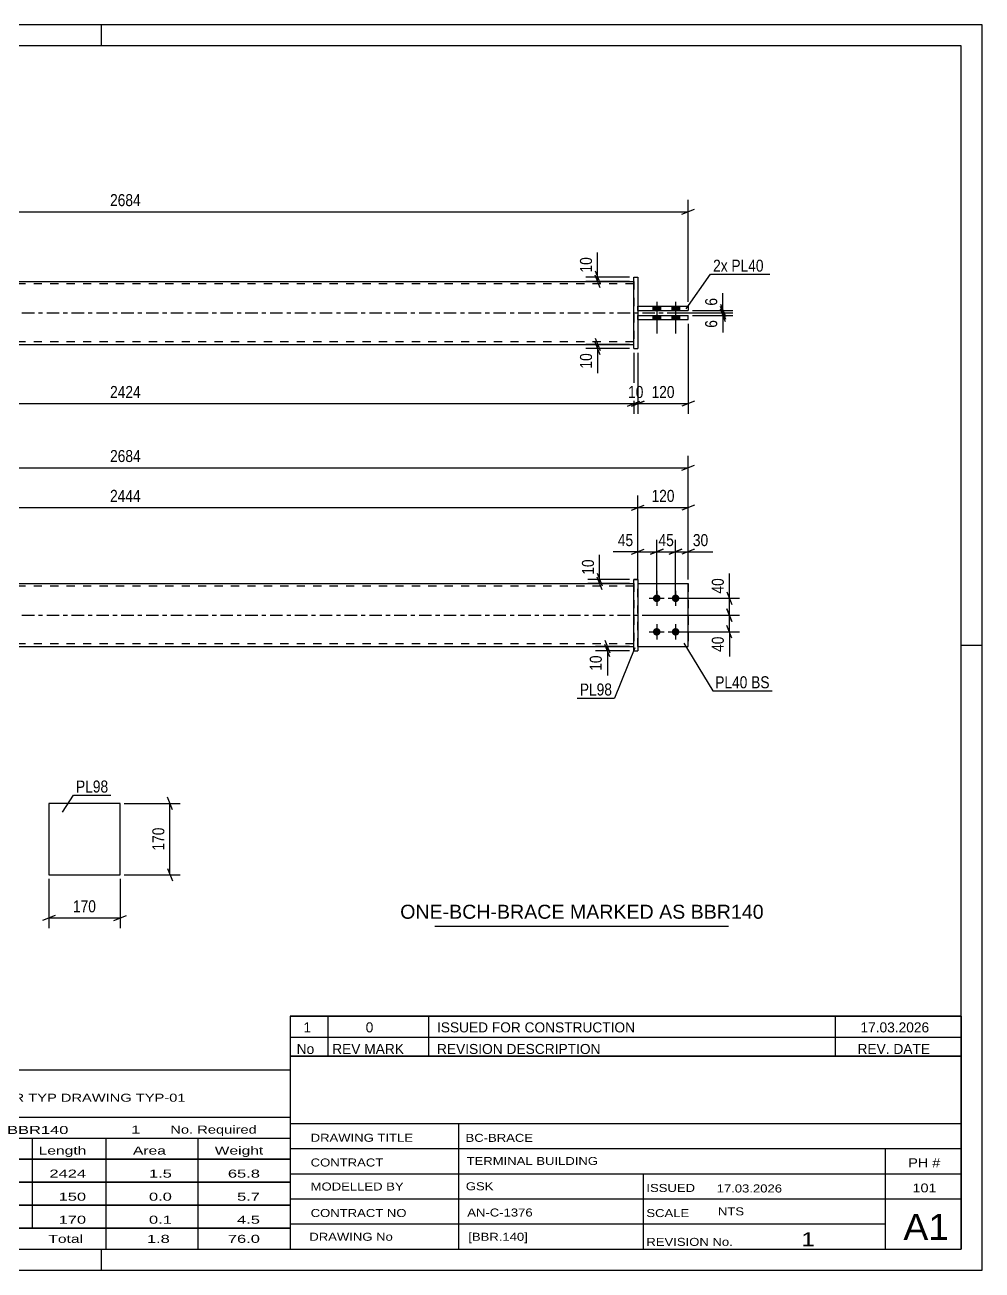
# Model space of a CAD drawing. Header units: millimetres. Extents: x 0 to 420, y 0 to 297.
# Drawn here: x 191.7 to 420, y 0 to 297 of the extents above; entities that cross this region are included whole.
import ezdxf

# ---------------------------------------------------------------- set-up
doc = ezdxf.new("R2010")
doc.units = ezdxf.units.MM
doc.linetypes.add('DXK_LINE_DOT2', pattern=[3.9198, 1.9599, -1.9599])
doc.linetypes.add('DXK_LINE_DOT3', pattern=[5.9187, 2.979, -0.9799, 0.9799, -0.9799])
doc.styles.add('Arial', font='ARIAL.TTF', dxfattribs={"height": 0.2})
doc.styles.add('Arial Narrow', font='ARIALN.TTF', dxfattribs={"height": 0.2})

# ---------------------------------------------------------------- blocks, each defined once
blk = doc.blocks.new('Unknown-580605869-1163')
at = {"color": 5, "linetype": 'Continuous'}
for p, q in [((420, 297), (0, 297)), ((210, 292), (210, 297)), ((420, 0), (420, 297)), ((415, 292), (5, 292)), ((415, 5), (415, 292)), ((420, 149), (415, 149)), ((5, 5), (415, 5)), ((210, 0), (210, 5)), ((0, 0), (420, 0))]:
    blk.add_line(p, q, dxfattribs=at)
blk = doc.blocks.new('Part-580605869-1823 - 1791')
at = {"color": 2, "linetype": 'Continuous'}
for p, q in [((337.91, 163.74), (349.91, 163.74)), ((349.91, 163.74), (349.91, 163.74)), ((349.91, 148.74), (349.91, 163.74)), ((337.91, 148.74), (349.91, 148.74))]:
    blk.add_line(p, q, dxfattribs=at)
at = {"color": 7, "linetype": 'DXK_LINE_DOT2'}
for p, q in [((337.91, 163.74), (349.91, 163.74)), ((337.91, 148.74), (337.91, 163.74)), ((349.91, 163.74), (349.91, 163.74)), ((337.91, 148.74), (337.91, 148.74)), ((337.91, 148.74), (349.91, 148.74))]:
    blk.add_line(p, q, dxfattribs=at)
blk = doc.blocks.new('Part-580605869-1803 - 1791')
at = {"color": 2, "linetype": 'Continuous'}
for p, q in [((337.91, 164.74), (336.91, 164.74)), ((336.91, 147.74), (336.91, 164.74)), ((337.91, 164.74), (337.91, 147.74)), ((336.91, 147.74), (336.91, 147.74)), ((336.91, 147.74), (337.91, 147.74))]:
    blk.add_line(p, q, dxfattribs=at)
at = {"color": 7, "linetype": 'DXK_LINE_DOT2'}
for p, q in [((336.91, 164.74), (336.91, 164.74)), ((336.91, 164.74), (337.91, 164.74)), ((337.91, 164.74), (337.91, 164.74)), ((336.91, 147.74), (337.91, 147.74))]:
    blk.add_line(p, q, dxfattribs=at)
blk = doc.blocks.new('Part-580605869-1828 - 1791')
at = {"color": 2, "linetype": 'Continuous'}
for p, q in [((94.48, 163.74), (336.91, 163.74)), ((94.48, 148.74), (336.91, 148.74))]:
    blk.add_line(p, q, dxfattribs=at)
at = {"color": 7, "linetype": 'DXK_LINE_DOT2'}
for p, q in [((94.48, 148.74), (94.48, 163.74)), ((336.91, 163.74), (336.91, 148.74)), ((336.91, 163.14), (94.48, 163.14)), ((336.91, 149.34), (94.48, 149.34))]:
    blk.add_line(p, q, dxfattribs=at)
at = {"color": 7, "linetype": 'DXK_LINE_DOT3'}
blk.add_line((84.48, 156.24), (346.91, 156.24), dxfattribs=at)
blk = doc.blocks.new('Bolt-580605869-1834 - 1791')
at = {"linetype": 'Continuous'}
for points in [[(342.41, 161.14), (342.59, 161.12), (342.77, 161.06), (342.94, 160.96), (343.08, 160.84), (343.19, 160.69), (343.26, 160.51), (343.3, 160.33), (343.3, 160.14), (343.26, 159.96), (343.19, 159.79), (343.08, 159.63), (342.94, 159.51), (342.77, 159.41), (342.59, 159.36), (342.41, 159.34), (342.22, 159.36), (342.04, 159.41), (341.88, 159.51), (341.74, 159.63), (341.63, 159.79), (341.55, 159.96), (341.51, 160.14), (341.51, 160.33), (341.55, 160.51), (341.63, 160.69), (341.74, 160.84), (341.88, 160.96), (342.04, 161.06), (342.22, 161.12)], [(346.91, 161.14), (347.09, 161.12), (347.27, 161.06), (347.44, 160.96), (347.58, 160.84), (347.69, 160.69), (347.76, 160.51), (347.8, 160.33), (347.8, 160.14), (347.76, 159.96), (347.69, 159.79), (347.58, 159.63), (347.44, 159.51), (347.27, 159.41), (347.09, 159.36), (346.91, 159.34), (346.72, 159.36), (346.54, 159.41), (346.38, 159.51), (346.24, 159.63), (346.13, 159.79), (346.05, 159.96), (346.01, 160.14), (346.01, 160.33), (346.05, 160.51), (346.13, 160.69), (346.24, 160.84), (346.38, 160.96), (346.54, 161.06), (346.72, 161.12)], [(342.41, 153.14), (342.59, 153.12), (342.77, 153.06), (342.94, 152.96), (343.08, 152.84), (343.19, 152.69), (343.26, 152.51), (343.3, 152.33), (343.3, 152.14), (343.26, 151.96), (343.19, 151.79), (343.08, 151.63), (342.94, 151.51), (342.77, 151.41), (342.59, 151.36), (342.41, 151.34), (342.22, 151.36), (342.04, 151.41), (341.88, 151.51), (341.74, 151.63), (341.63, 151.79), (341.55, 151.96), (341.51, 152.14), (341.51, 152.33), (341.55, 152.51), (341.63, 152.69), (341.74, 152.84), (341.88, 152.96), (342.04, 153.06), (342.22, 153.12)], [(346.91, 153.14), (347.09, 153.12), (347.27, 153.06), (347.44, 152.96), (347.58, 152.84), (347.69, 152.69), (347.76, 152.51), (347.8, 152.33), (347.8, 152.14), (347.76, 151.96), (347.69, 151.79), (347.58, 151.63), (347.44, 151.51), (347.27, 151.41), (347.09, 151.36), (346.91, 151.34), (346.72, 151.36), (346.54, 151.41), (346.38, 151.51), (346.24, 151.63), (346.13, 151.79), (346.05, 151.96), (346.01, 152.14), (346.01, 152.33), (346.05, 152.51), (346.13, 152.69), (346.24, 152.84), (346.38, 152.96), (346.54, 153.06), (346.72, 153.12)]]:
    blk.add_hatch(color=1, dxfattribs=at).paths.add_polyline_path(points)
at = {"color": 1, "linetype": 'Continuous'}
for p, q in [((342.41, 162.04), (342.41, 158.44)), ((346.91, 162.04), (346.91, 158.44)), ((340.61, 160.24), (344.21, 160.24)), ((345.11, 160.24), (348.71, 160.24)), ((340.61, 152.24), (344.21, 152.24)), ((342.41, 154.04), (342.41, 150.44)), ((345.11, 152.24), (348.71, 152.24)), ((346.91, 154.04), (346.91, 150.44))]:
    blk.add_line(p, q, dxfattribs=at)
blk = doc.blocks.new('Part-580605869-1839 - 1791')
at = {"color": 7, "linetype": 'DXK_LINE_DOT2'}
for p, q in [((337.91, 163.74), (349.91, 163.74)), ((337.91, 148.74), (337.91, 163.74)), ((337.91, 163.74), (349.91, 163.74)), ((349.91, 163.74), (349.91, 163.74)), ((349.91, 163.74), (349.91, 148.74)), ((337.91, 148.74), (337.91, 148.74)), ((337.91, 148.74), (349.91, 148.74)), ((337.91, 148.74), (349.91, 148.74))]:
    blk.add_line(p, q, dxfattribs=at)
blk = doc.blocks.new('Part-580605869-2138 - 2128')
at = {"color": 2, "linetype": 'Continuous'}
for p, q in [((94.48, 235.81), (336.91, 235.81)), ((94.48, 220.81), (336.91, 220.81))]:
    blk.add_line(p, q, dxfattribs=at)
at = {"color": 7, "linetype": 'DXK_LINE_DOT2'}
for p, q in [((94.48, 235.81), (94.48, 220.81)), ((336.91, 235.21), (94.48, 235.21)), ((336.91, 235.81), (336.91, 220.81)), ((336.91, 221.41), (94.48, 221.41))]:
    blk.add_line(p, q, dxfattribs=at)
at = {"color": 7, "linetype": 'DXK_LINE_DOT3'}
blk.add_line((84.48, 228.31), (346.91, 228.31), dxfattribs=at)
blk = doc.blocks.new('Part-580605869-2139 - 2128')
at = {"color": 2, "linetype": 'Continuous'}
for p, q in [((336.91, 236.81), (336.91, 236.81)), ((336.91, 219.81), (336.91, 236.81)), ((336.91, 236.81), (337.91, 236.81)), ((337.91, 236.81), (337.91, 236.81)), ((337.91, 236.81), (337.91, 219.81)), ((336.91, 219.81), (337.91, 219.81)), ((336.91, 219.81), (336.91, 219.81)), ((337.91, 219.81), (337.91, 219.81))]:
    blk.add_line(p, q, dxfattribs=at)
at = {"color": 7, "linetype": 'DXK_LINE_DOT2'}
for p, q in [((336.91, 236.81), (336.91, 236.81)), ((336.91, 236.81), (337.91, 236.81)), ((336.91, 219.81), (337.91, 219.81))]:
    blk.add_line(p, q, dxfattribs=at)
blk = doc.blocks.new('Bolt-580605869-2133 - 2128')
at = {"linetype": 'Continuous'}
for points in [[(343.31, 229.91), (341.51, 229.91), (341.51, 228.91), (343.31, 228.91)], [(343.31, 229.91), (341.51, 229.91), (341.51, 228.91), (343.31, 228.91)], [(347.81, 229.91), (346.01, 229.91), (346.01, 228.91), (347.81, 228.91)], [(347.81, 229.91), (346.01, 229.91), (346.01, 228.91), (347.81, 228.91)], [(343.31, 227.71), (341.51, 227.71), (341.51, 226.71), (343.31, 226.71)], [(343.31, 227.71), (341.51, 227.71), (341.51, 226.71), (343.31, 226.71)], [(347.81, 227.71), (346.01, 227.71), (346.01, 226.71), (347.81, 226.71)], [(347.81, 227.71), (346.01, 227.71), (346.01, 226.71), (347.81, 226.71)]]:
    blk.add_hatch(color=1, dxfattribs=at).paths.add_polyline_path(points)
at = {"color": 1, "linetype": 'Continuous'}
for p, q in [((341.51, 229.91), (341.51, 228.91)), ((341.51, 229.91), (341.51, 228.91)), ((342.41, 230.91), (342.41, 223.41)), ((342.41, 230.91), (342.41, 223.41)), ((343.31, 229.91), (343.31, 228.91)), ((343.31, 229.91), (343.31, 228.91)), ((346.01, 229.91), (346.01, 228.91)), ((346.01, 229.91), (346.01, 228.91)), ((346.91, 230.91), (346.91, 223.41)), ((346.91, 230.91), (346.91, 223.41)), ((347.81, 229.91), (347.81, 228.91)), ((347.81, 229.91), (347.81, 228.91)), ((341.51, 227.71), (341.51, 226.71)), ((341.51, 227.71), (341.51, 226.71)), ((343.31, 227.71), (343.31, 226.71)), ((343.31, 227.71), (343.31, 226.71)), ((346.01, 227.71), (346.01, 226.71)), ((346.01, 227.71), (346.01, 226.71)), ((347.81, 227.71), (347.81, 226.71)), ((347.81, 227.71), (347.81, 226.71))]:
    blk.add_line(p, q, dxfattribs=at)
blk = doc.blocks.new('Part-580605869-2155 - 2128')
at = {"color": 2, "linetype": 'Continuous'}
for p, q in [((337.91, 229.91), (349.91, 229.91)), ((337.91, 228.91), (349.91, 228.91)), ((349.91, 229.91), (349.91, 228.91))]:
    blk.add_line(p, q, dxfattribs=at)
at = {"color": 7, "linetype": 'DXK_LINE_DOT2'}
for p, q in [((337.91, 228.91), (337.91, 229.91)), ((337.91, 229.91), (349.91, 229.91)), ((337.91, 228.91), (349.91, 228.91)), ((349.91, 229.91), (349.91, 229.91))]:
    blk.add_line(p, q, dxfattribs=at)
blk = doc.blocks.new('Part-580605869-2160 - 2128')
at = {"color": 2, "linetype": 'Continuous'}
for p, q in [((337.91, 227.71), (349.91, 227.71)), ((337.91, 226.71), (349.91, 226.71)), ((349.91, 226.71), (349.91, 227.71))]:
    blk.add_line(p, q, dxfattribs=at)
at = {"color": 7, "linetype": 'DXK_LINE_DOT2'}
for p, q in [((337.91, 226.71), (337.91, 227.71)), ((337.91, 227.71), (349.91, 227.71)), ((337.91, 226.71), (349.91, 226.71))]:
    blk.add_line(p, q, dxfattribs=at)
blk = doc.blocks.new('Part-580605869-1390 - 1374')
at = {"color": 2, "linetype": 'Continuous'}
for p, q in [((197.43, 111.31), (197.43, 94.31)), ((214.43, 111.31), (197.43, 111.31)), ((214.43, 94.31), (214.43, 111.31)), ((197.43, 94.31), (214.43, 94.31))]:
    blk.add_line(p, q, dxfattribs=at)
blk = doc.blocks.new('StraightDimension-580605869-1926 - 1791')
at = {"color": 7, "linetype": 'Continuous'}
for p, q in [((359.15, 157.74), (360.35, 154.74)), ((338.91, 156.24), (362.15, 156.24)), ((359.75, 152.24), (359.75, 156.24)), ((347.91, 152.24), (362.15, 152.24)), ((360.35, 150.74), (359.15, 153.74))]:
    blk.add_line(p, q, dxfattribs=at)
at = {"color": 0}
blk.add_wipeout([(359, 151.71), (354.8, 151.71), (354.8, 146.85), (359, 146.85)], dxfattribs=at)
at = {"color": 7, "linetype": 'Continuous'}
blk.add_line((359.75, 152.24), (359.75, 146.33), dxfattribs=at)
blk.add_line((359.75, 152.24), (359.75, 146.33), dxfattribs=at)
at = {"color": 3, "style": 'Arial Narrow'}
blk.add_text('40', height=2.863, rotation=90.0002, dxfattribs=at).set_placement((358.4, 147.45))
blk = doc.blocks.new('StraightDimension-580605869-1951 - 1791')
at = {"color": 7, "linetype": 'Continuous'}
for p, q in [((93.48, 157.24), (93.48, 184.73)), ((337.91, 164.74), (337.91, 184.73)), ((94.98, 182.48), (91.98, 181.28)), ((93.48, 181.88), (337.91, 181.88)), ((336.41, 181.28), (339.41, 182.48))]:
    blk.add_line(p, q, dxfattribs=at)
at = {"color": 0}
blk.add_wipeout([(219.95, 182.63), (219.95, 186.83), (211.44, 186.83), (211.44, 182.63)], dxfattribs=at)
at = {"color": 3, "style": 'Arial Narrow'}
blk.add_text('2444', height=2.863, dxfattribs=at).set_placement((212.04, 183.23))
blk = doc.blocks.new('StraightDimension-580605869-1867 - 1791')
at = {"color": 7, "linetype": 'Continuous'}
for p, q in [((342.41, 161.24), (342.41, 174.18)), ((346.91, 161.24), (346.91, 174.18)), ((340.91, 170.73), (343.91, 171.93)), ((342.41, 171.33), (346.91, 171.33)), ((348.41, 171.93), (345.41, 170.73))]:
    blk.add_line(p, q, dxfattribs=at)
at = {"color": 0}
blk.add_wipeout([(347.09, 172.08), (347.09, 176.28), (342.23, 176.28), (342.23, 172.08)], dxfattribs=at)
at = {"color": 3, "style": 'Arial Narrow'}
blk.add_text('45', height=2.863, dxfattribs=at).set_placement((342.83, 172.68))
blk = doc.blocks.new('StraightDimension-580605869-1897 - 1791')
at = {"color": 7, "linetype": 'Continuous'}
for p, q in [((81.48, 164.74), (81.48, 194.24)), ((349.91, 164.74), (349.91, 194.24)), ((82.98, 191.99), (79.98, 190.79)), ((81.48, 191.39), (349.91, 191.39)), ((348.41, 190.79), (351.41, 191.99))]:
    blk.add_line(p, q, dxfattribs=at)
at = {"color": 0}
blk.add_wipeout([(219.95, 192.14), (219.95, 196.34), (211.44, 196.34), (211.44, 192.14)], dxfattribs=at)
at = {"color": 3, "style": 'Arial Narrow'}
blk.add_text('2684', height=2.863, dxfattribs=at).set_placement((212.04, 192.74))
blk = doc.blocks.new('StraightDimension-580605869-1851 - 1791')
at = {"color": 7, "linetype": 'Continuous'}
for p, q in [((337.91, 164.74), (337.91, 174.18)), ((342.41, 161.24), (342.41, 174.18)), ((336.41, 170.73), (339.41, 171.93)), ((337.91, 171.33), (342.41, 171.33)), ((343.91, 171.93), (340.91, 170.73))]:
    blk.add_line(p, q, dxfattribs=at)
at = {"color": 0}
blk.add_wipeout([(337.38, 172.08), (337.38, 176.28), (332.53, 176.28), (332.53, 172.08)], dxfattribs=at)
at = {"color": 7, "linetype": 'Continuous'}
blk.add_line((337.91, 171.33), (332, 171.33), dxfattribs=at)
blk.add_line((337.91, 171.33), (332, 171.33), dxfattribs=at)
at = {"color": 3, "style": 'Arial Narrow'}
blk.add_text('45', height=2.863, dxfattribs=at).set_placement((333.13, 172.68))
blk = doc.blocks.new('StraightDimension-580605869-1880 - 1791')
at = {"color": 7, "linetype": 'Continuous'}
for p, q in [((346.91, 161.24), (346.91, 174.18)), ((349.91, 164.74), (349.91, 174.18)), ((345.41, 170.73), (348.41, 171.93)), ((346.91, 171.33), (349.91, 171.33)), ((351.41, 171.93), (348.41, 170.73))]:
    blk.add_line(p, q, dxfattribs=at)
at = {"color": 0}
blk.add_wipeout([(355.29, 172.08), (355.29, 176.28), (350.43, 176.28), (350.43, 172.08)], dxfattribs=at)
at = {"color": 7, "linetype": 'Continuous'}
blk.add_line((349.91, 171.33), (355.81, 171.33), dxfattribs=at)
blk.add_line((349.91, 171.33), (355.81, 171.33), dxfattribs=at)
at = {"color": 3, "style": 'Arial Narrow'}
blk.add_text('30', height=2.863, dxfattribs=at).set_placement((351.03, 172.68))
blk = doc.blocks.new('StraightDimension-580605869-1917 - 1791')
at = {"color": 7, "linetype": 'Continuous'}
for p, q in [((359.15, 161.74), (360.35, 158.74)), ((347.91, 160.24), (362.15, 160.24)), ((360.35, 154.74), (359.15, 157.74)), ((359.75, 156.24), (359.75, 160.24)), ((338.91, 156.24), (362.15, 156.24))]:
    blk.add_line(p, q, dxfattribs=at)
at = {"color": 0}
blk.add_wipeout([(359, 165.62), (354.8, 165.62), (354.8, 160.76), (359, 160.76)], dxfattribs=at)
at = {"color": 7, "linetype": 'Continuous'}
blk.add_line((359.75, 160.24), (359.75, 166.14), dxfattribs=at)
blk.add_line((359.75, 160.24), (359.75, 166.14), dxfattribs=at)
at = {"color": 3, "style": 'Arial Narrow'}
blk.add_text('40', height=2.863, rotation=90.0002, dxfattribs=at).set_placement((358.4, 161.36))
blk = doc.blocks.new('StraightDimension-580605869-1966 - 1791')
at = {"color": 7, "linetype": 'Continuous'}
for p, q in [((337.91, 164.74), (337.91, 184.73)), ((349.91, 164.74), (349.91, 184.73)), ((336.41, 181.28), (339.41, 182.48)), ((337.91, 181.88), (349.91, 181.88)), ((351.41, 182.48), (348.41, 181.28))]:
    blk.add_line(p, q, dxfattribs=at)
at = {"color": 0}
blk.add_wipeout([(347.25, 182.63), (347.25, 186.83), (340.57, 186.83), (340.57, 182.63)], dxfattribs=at)
at = {"color": 3, "style": 'Arial Narrow'}
blk.add_text('120', height=2.863, dxfattribs=at).set_placement((341.17, 183.23))
blk = doc.blocks.new('StraightDimension-580605869-2080 - 1791')
at = {"color": 7, "linetype": 'Continuous'}
for p, q in [((335.91, 148.74), (327.8, 148.74)), ((330.05, 150.24), (331.25, 147.24)), ((331.25, 146.24), (330.05, 149.24)), ((330.65, 147.74), (330.65, 148.74)), ((335.91, 147.74), (327.8, 147.74))]:
    blk.add_line(p, q, dxfattribs=at)
at = {"color": 0}
blk.add_wipeout([(329.9, 147.21), (325.7, 147.21), (325.7, 142.35), (329.9, 142.35)], dxfattribs=at)
at = {"color": 7, "linetype": 'Continuous'}
blk.add_line((330.65, 147.74), (330.65, 141.83), dxfattribs=at)
blk.add_line((330.65, 147.74), (330.65, 141.83), dxfattribs=at)
at = {"color": 3, "style": 'Arial Narrow'}
blk.add_text('10', height=2.863, rotation=90.0002, dxfattribs=at).set_placement((329.3, 142.95))
blk = doc.blocks.new('StraightDimension-580605869-2089 - 1791')
at = {"color": 7, "linetype": 'Continuous'}
for p, q in [((335.91, 164.74), (325.94, 164.74)), ((335.91, 163.74), (325.94, 163.74)), ((328.19, 166.24), (329.39, 163.24)), ((329.39, 162.24), (328.19, 165.24)), ((328.79, 163.74), (328.79, 164.74))]:
    blk.add_line(p, q, dxfattribs=at)
at = {"color": 0}
blk.add_wipeout([(328.04, 170.12), (323.84, 170.12), (323.84, 165.26), (328.04, 165.26)], dxfattribs=at)
at = {"color": 7, "linetype": 'Continuous'}
blk.add_line((328.79, 164.74), (328.79, 170.64), dxfattribs=at)
blk.add_line((328.79, 164.74), (328.79, 170.64), dxfattribs=at)
at = {"color": 3, "style": 'Arial Narrow'}
blk.add_text('10', height=2.863, rotation=90.0002, dxfattribs=at).set_placement((327.44, 165.86))
blk = doc.blocks.new('StraightDimension-580605869-2196 - 2128')
at = {"color": 7, "linetype": 'Continuous'}
for p, q in [((94.48, 218.81), (94.48, 204.26)), ((336.91, 218.81), (336.91, 204.26)), ((95.98, 207.26), (92.98, 206.06)), ((94.48, 206.66), (336.91, 206.66)), ((335.41, 206.06), (338.41, 207.26))]:
    blk.add_line(p, q, dxfattribs=at)
at = {"color": 0}
blk.add_wipeout([(219.95, 207.41), (219.95, 211.61), (211.44, 211.61), (211.44, 207.41)], dxfattribs=at)
at = {"color": 3, "style": 'Arial Narrow'}
blk.add_text('2424', height=2.863, dxfattribs=at).set_placement((212.04, 208.01))
blk = doc.blocks.new('StraightDimension-580605869-2185 - 2128')
at = {"color": 7, "linetype": 'Continuous'}
for p, q in [((82.98, 253.03), (79.98, 251.83)), ((81.48, 230.91), (81.48, 255.28)), ((348.41, 251.83), (351.41, 253.03)), ((349.91, 230.91), (349.91, 255.28)), ((81.48, 252.43), (349.91, 252.43))]:
    blk.add_line(p, q, dxfattribs=at)
at = {"color": 0}
blk.add_wipeout([(219.95, 253.18), (219.95, 257.38), (211.44, 257.38), (211.44, 253.18)], dxfattribs=at)
at = {"color": 3, "style": 'Arial Narrow'}
blk.add_text('2684', height=2.863, dxfattribs=at).set_placement((212.04, 253.78))
blk = doc.blocks.new('StraightDimension-580605869-2223 - 2128')
at = {"color": 7, "linetype": 'Continuous'}
for p, q in [((336.91, 218.81), (336.91, 204.26)), ((337.91, 218.81), (337.91, 204.26)), ((335.41, 206.06), (338.41, 207.26)), ((339.41, 207.26), (336.41, 206.06)), ((336.91, 206.66), (337.91, 206.66))]:
    blk.add_line(p, q, dxfattribs=at)
at = {"color": 0}
blk.add_wipeout([(339.84, 207.41), (339.84, 211.61), (334.98, 211.61), (334.98, 207.41)], dxfattribs=at)
at = {"color": 3, "style": 'Arial Narrow'}
blk.add_text('10', height=2.863, dxfattribs=at).set_placement((335.58, 208.01))
blk = doc.blocks.new('StraightDimension-580605869-2232 - 2128')
at = {"color": 7, "linetype": 'Continuous'}
for p, q in [((349.91, 225.71), (349.91, 204.26)), ((337.91, 218.81), (337.91, 204.26)), ((336.41, 206.06), (339.41, 207.26)), ((337.91, 206.66), (349.91, 206.66)), ((351.41, 207.26), (348.41, 206.06))]:
    blk.add_line(p, q, dxfattribs=at)
at = {"color": 0}
blk.add_wipeout([(347.25, 207.41), (347.25, 211.61), (340.57, 211.61), (340.57, 207.41)], dxfattribs=at)
at = {"color": 3, "style": 'Arial Narrow'}
blk.add_text('120', height=2.863, dxfattribs=at).set_placement((341.17, 208.01))
blk = doc.blocks.new('StraightDimension-580605869-2243 - 2128')
at = {"color": 7, "linetype": 'Continuous'}
for p, q in [((335.91, 220.81), (325.47, 220.81)), ((335.91, 219.81), (325.47, 219.81)), ((327.72, 222.31), (328.92, 219.31)), ((328.92, 218.31), (327.72, 221.31)), ((328.32, 219.81), (328.32, 220.81))]:
    blk.add_line(p, q, dxfattribs=at)
at = {"color": 0}
blk.add_wipeout([(327.57, 219.29), (323.37, 219.29), (323.37, 214.43), (327.57, 214.43)], dxfattribs=at)
at = {"color": 7, "linetype": 'Continuous'}
blk.add_line((328.32, 219.81), (328.32, 213.9), dxfattribs=at)
blk.add_line((328.32, 219.81), (328.32, 213.9), dxfattribs=at)
at = {"color": 3, "style": 'Arial Narrow'}
blk.add_text('10', height=2.863, rotation=90.0002, dxfattribs=at).set_placement((326.97, 215.03))
blk = doc.blocks.new('StraightDimension-580605869-2264 - 2128')
at = {"color": 7, "linetype": 'Continuous'}
for p, q in [((357.58, 229.81), (358.78, 226.81)), ((358.78, 226.21), (357.58, 229.21)), ((345.66, 228.31), (360.58, 228.31)), ((350.91, 227.71), (360.58, 227.71)), ((358.18, 227.71), (358.18, 228.31))]:
    blk.add_line(p, q, dxfattribs=at)
at = {"color": 0}
blk.add_wipeout([(357.43, 227.19), (353.23, 227.19), (353.23, 224.16), (357.43, 224.16)], dxfattribs=at)
at = {"color": 7, "linetype": 'Continuous'}
blk.add_line((358.18, 227.71), (358.18, 223.63), dxfattribs=at)
blk.add_line((358.18, 227.71), (358.18, 223.63), dxfattribs=at)
at = {"color": 3, "style": 'Arial Narrow'}
blk.add_text('6', height=2.86, rotation=90.0002, dxfattribs=at).set_placement((356.83, 224.76))
blk = doc.blocks.new('StraightDimension-580605869-2273 - 2128')
at = {"color": 7, "linetype": 'Continuous'}
for p, q in [((350.91, 228.91), (360.58, 228.91)), ((357.58, 230.41), (358.78, 227.41)), ((358.78, 226.81), (357.58, 229.81)), ((358.18, 228.31), (358.18, 228.91)), ((345.66, 228.31), (360.58, 228.31))]:
    blk.add_line(p, q, dxfattribs=at)
at = {"color": 0}
blk.add_wipeout([(357.43, 232.46), (353.23, 232.46), (353.23, 229.44), (357.43, 229.44)], dxfattribs=at)
at = {"color": 7, "linetype": 'Continuous'}
blk.add_line((358.18, 228.91), (358.18, 232.99), dxfattribs=at)
blk.add_line((358.18, 228.91), (358.18, 232.99), dxfattribs=at)
at = {"color": 3, "style": 'Arial Narrow'}
blk.add_text('6', height=2.86, rotation=90.0002, dxfattribs=at).set_placement((356.83, 230.04))
blk = doc.blocks.new('StraightDimension-580605869-2282 - 2128')
at = {"color": 7, "linetype": 'Continuous'}
for p, q in [((327.72, 238.31), (328.92, 235.31)), ((335.91, 236.81), (325.47, 236.81)), ((335.91, 235.81), (325.47, 235.81)), ((328.92, 234.31), (327.72, 237.31)), ((328.32, 235.81), (328.32, 236.81))]:
    blk.add_line(p, q, dxfattribs=at)
at = {"color": 0}
blk.add_wipeout([(327.57, 242.19), (323.37, 242.19), (323.37, 237.34), (327.57, 237.34)], dxfattribs=at)
at = {"color": 7, "linetype": 'Continuous'}
blk.add_line((328.32, 236.81), (328.32, 242.72), dxfattribs=at)
blk.add_line((328.32, 236.81), (328.32, 242.72), dxfattribs=at)
at = {"color": 3, "style": 'Arial Narrow'}
blk.add_text('10', height=2.863, rotation=90.0002, dxfattribs=at).set_placement((326.97, 237.94))
blk = doc.blocks.new('StraightDimension-580605869-1402 - 1374')
at = {"color": 7, "linetype": 'Continuous'}
for p, q in [((197.43, 93.31), (197.43, 81.59)), ((214.43, 93.31), (214.43, 81.59)), ((198.93, 84.59), (195.93, 83.39)), ((197.43, 83.99), (214.43, 83.99)), ((212.93, 83.39), (215.93, 84.59))]:
    blk.add_line(p, q, dxfattribs=at)
at = {"color": 0}
blk.add_wipeout([(209.27, 84.74), (209.27, 88.94), (202.59, 88.94), (202.59, 84.74)], dxfattribs=at)
at = {"color": 3, "style": 'Arial Narrow'}
blk.add_text('170', height=2.863, dxfattribs=at).set_placement((203.19, 85.34))
blk = doc.blocks.new('StraightDimension-580605869-1392 - 1374')
at = {"color": 7, "linetype": 'Continuous'}
for p, q in [((215.43, 111.31), (228.73, 111.31)), ((226.93, 109.81), (225.73, 112.81)), ((226.33, 94.31), (226.33, 111.31)), ((225.73, 95.81), (226.93, 92.81)), ((215.43, 94.31), (228.73, 94.31))]:
    blk.add_line(p, q, dxfattribs=at)
at = {"color": 0}
blk.add_wipeout([(225.58, 106.15), (221.38, 106.15), (221.38, 99.47), (225.58, 99.47)], dxfattribs=at)
at = {"color": 3, "style": 'Arial Narrow'}
blk.add_text('170', height=2.863, rotation=90.0002, dxfattribs=at).set_placement((224.98, 100.07))
blk = doc.blocks.new('Unknown-580605869-3657')
at = {"color": 7, "linetype": 'Continuous'}
for p, q in [((255, 51.05), (255, 5)), ((255, 51.05), (415, 51.05)), ((415, 51), (415, 5)), ((255, 35), (415, 35)), ((295.14, 35), (295.14, 5)), ((255, 29), (415, 29)), ((397, 5.05), (397, 29.05)), ((255, 23), (415, 23)), ((339.14, 23), (339.14, 5)), ((255, 17), (415, 17)), ((255, 11), (397, 11)), ((255, 5), (415, 5))]:
    blk.add_line(p, q, dxfattribs=at)
at = {"color": 7, "style": 'Arial Narrow'}
for s, height, width, p in [('DRAWING TITLE', 1.9089, 1.425378, (259.88, 30.61)), ('BC-BRACE', 1.909, 1.425378, (296.81, 30.59)), ('TERMINAL BUILDING', 1.9089, 1.425378, (297.06, 25.07)), ('CONTRACT', 1.909, 1.425378, (259.88, 24.71)), ('MODELLED BY', 1.9089, 1.425378, (259.88, 18.98)), ('GSK', 1.909, 1.425378, (296.88, 19.04)), ('ISSUED', 1.909, 1.425378, (339.94, 18.64)), ('17.03.2026', 1.909, 1.425378, (356.69, 18.52)), ('CONTRACT NO', 1.9089, 1.425378, (259.88, 12.66)), ('AN-C-1376', 1.909, 1.425378, (297.23, 12.78)), ('SCALE', 1.909, 1.425378, (339.94, 12.65)), ('A1', 6.204, 1.25, (401.24, 7.2)), ('DRAWING No', 1.909, 1.425378, (259.56, 7)), ('[BBR.140]', 1.909, 1.425378, (297.46, 6.99)), ('1', 3.34, 1.5, (376.91, 5.68)), ('REVISION No.', 1.9089, 1.425378, (339.94, 5.77))]:
    blk.add_text(s, height=height, dxfattribs=dict(at, width=width)).set_placement(p)
at = {"color": 7, "linetype": 'Continuous', "style": 'Arial Narrow'}
for s, height, width, p in [('PH #', 2.1, 1.42538, (402.4, 24.55)), ('101', 2.1, 1.42538, (403.41, 18.55)), ('NTS', 1.909, 1.425378, (357, 13.05))]:
    blk.add_text(s, height=height, dxfattribs=dict(at, width=width)).set_placement(p)
blk = doc.blocks.new('Unknown-580605869-3658')
at = {"color": 7, "linetype": 'Continuous'}
for p, q in [((255, 60.55), (415, 60.55)), ((415, 60.55), (255, 60.55)), ((255, 60.55), (255, 55.55)), ((264, 60.55), (264, 55.55)), ((288, 60.55), (288, 55.55)), ((385, 60.55), (385, 55.55)), ((415, 60.55), (415, 55.55)), ((255, 55.55), (415, 55.55)), ((255, 55.55), (255, 51.05)), ((255, 55.55), (415, 55.55)), ((264, 55.55), (264, 51.05)), ((288, 55.55), (288, 51.05)), ((385, 55.55), (385, 51.05)), ((415, 55.55), (415, 51.05)), ((415, 51.05), (255, 51.05))]:
    blk.add_line(p, q, dxfattribs=at)
at = {"color": 7, "linetype": 'Continuous', "style": 'Arial Narrow'}
for s, height, width, p in [('1', 2.39, 1.196471, (258.16, 56.7)), ('0', 2.39, 1.196471, (273, 56.7)), ('ISSUED FOR CONSTRUCTION', 2.3861, 1.196471, (290, 56.7)), ('17.03.2026', 2.386, 1.196471, (391, 56.7)), ('No', 2.386, 1.2, (256.54, 51.55)), ('REV MARK', 2.386, 1.2, (265, 51.55)), ('REVISION DESCRIPTION', 2.3861, 1.2, (290, 51.55)), ('REV. DATE', 2.386, 1.2, (390.28, 51.55))]:
    blk.add_text(s, height=height, dxfattribs=dict(at, width=width)).set_placement(p)
blk = doc.blocks.new('Unknown-580605869-3659')
at = {"color": 7, "linetype": 'Continuous'}
for p, q in [((95, 47.75), (255, 47.75)), ((95, 36.5), (95, 47.75)), ((255, 47.75), (255, 36.5)), ((95, 36.5), (255, 36.5)), ((95, 36.5), (95, 31.5)), ((255, 36.5), (255, 31.5)), ((95, 31.5), (255, 31.5)), ((95, 31.5), (95, 26.5)), ((119, 31.5), (119, 26.5)), ((154.5, 31.5), (154.5, 26.5)), ((180.5, 31.5), (180.5, 26.5)), ((193.5, 31.5), (193.5, 26.5)), ((211, 31.5), (211, 26.5)), ((233, 31.5), (233, 26.5)), ((255, 31.5), (255, 26.5)), ((95, 26.5), (255, 26.5)), ((95, 26.45), (95, 21.05)), ((95, 26.45), (255, 26.45)), ((119, 26.5), (119, 21)), ((154.5, 26.5), (154.5, 21)), ((180.5, 26.5), (180.5, 21)), ((193.5, 26.5), (193.5, 21)), ((211, 26.5), (211, 21)), ((233, 26.5), (233, 21)), ((255, 26.45), (255, 21.05)), ((95, 21.05), (255, 21.05)), ((95, 20.95), (95, 15.55)), ((95, 20.95), (255, 20.95)), ((119, 21), (119, 15.5)), ((154.5, 21), (154.5, 15.5)), ((180.5, 21), (180.5, 15.5)), ((193.5, 21), (193.5, 15.5)), ((211, 21), (211, 15.5)), ((233, 21), (233, 15.5)), ((255, 20.95), (255, 15.55)), ((95, 15.55), (255, 15.55)), ((95, 15.45), (95, 10.05)), ((95, 15.45), (255, 15.45)), ((119, 15.5), (119, 10)), ((154.5, 15.5), (154.5, 10)), ((180.5, 15.5), (180.5, 10)), ((193.5, 15.5), (193.5, 10)), ((211, 15.5), (211, 10)), ((233, 15.5), (233, 10)), ((255, 15.45), (255, 10.05)), ((95, 10.05), (255, 10.05)), ((95, 10), (255, 10)), ((95, 10), (95, 5)), ((211, 10), (211, 5)), ((233, 10), (233, 5)), ((255, 10), (255, 5)), ((95, 5), (255, 5))]:
    blk.add_line(p, q, dxfattribs=at)
at = {"color": 7, "style": 'Arial Narrow'}
for s, height, width, p in [('GENERAL NOTES & WELD DETAILS :', 2.8633, 1.4, (96.15, 40.06)), ('REFER TYP DRAWING TYP-01', 1.9089, 1.6, (179.7, 40.16)), ("MATERIAL LIST FOR ASSEMBLY MK'D", 1.9089, 1.6, (96.15, 32.56)), ('BBR140', 1.909, 1.794707, (187.48, 32.47)), ('1', 1.91, 1.794707, (217.08, 32.56)), ('No. Required', 1.9089, 1.6, (226.41, 32.56)), ('Mark', 1.909, 1.7, (96.34, 27.5)), ('Profile', 1.909, 1.7, (129.41, 27.5)), ('Material', 1.909, 1.7, (159.54, 27.56)), ('No.', 1.909, 1.7, (184.5, 27.56)), ('Length', 1.909, 1.7, (195, 27.56)), ('Area', 1.909, 1.7, (217.5, 27.56)), ('Weight', 1.909, 1.7, (237, 27.56))]:
    blk.add_text(s, height=height, dxfattribs=dict(at, width=width)).set_placement(p)
at = {"color": 7, "linetype": 'Continuous', "style": 'Arial Narrow'}
for s, height, width, p in [('BBR140', 1.909, 1.794707, (96.5, 22.06)), ('SHS150*6', 1.909, 1.794707, (121, 22.06)), ('E350', 1.909, 1.794707, (160.74, 22.06)), ('1', 1.91, 1.794707, (184.86, 22.06)), ('2424', 1.909, 1.794707, (197.58, 22.06)), ('1.5', 1.909, 1.794707, (221.32, 22.06)), ('65.8', 1.909, 1.794707, (240.14, 22.06)), ('PL40', 1.909, 1.794707, (96.5, 16.56)), ('PL10*120', 1.909, 1.794707, (121, 16.56)), ('E350', 1.909, 1.794707, (160.74, 16.56)), ('4', 1.91, 1.794707, (184.86, 16.56)), ('150', 1.909, 1.794707, (199.77, 16.56)), ('0.0', 1.909, 1.794707, (221.32, 16.56)), ('5.7', 1.909, 1.794707, (242.33, 16.56)), ('PL98', 1.909, 1.794707, (96.5, 11.06)), ('PL10*170', 1.909, 1.794707, (121, 11.06)), ('E350', 1.909, 1.794707, (160.74, 11.06)), ('2', 1.91, 1.794707, (184.86, 11.06)), ('170', 1.909, 1.794707, (199.77, 11.06)), ('0.1', 1.909, 1.794707, (221.32, 11.06)), ('4.5', 1.909, 1.794707, (242.33, 11.06)), ('Total', 1.909, 1.7, (197.33, 6.5)), ('1.8', 1.909, 1.794707, (220.83, 6.5)), ('76.0', 1.909, 1.794707, (240.14, 6.5))]:
    blk.add_text(s, height=height, dxfattribs=dict(at, width=width)).set_placement(p)
blk = doc.blocks.new('Unknown-580605869-3660')
at = {"color": 7, "linetype": 'Continuous'}
blk.add_line((289.5, 82.05), (359.5, 82.05), dxfattribs=at)
at = {"color": 7, "style": 'Arial'}
blk.add_text('ONE-BCH-BRACE MARKED AS BBR140', height=3.3428, dxfattribs=at).set_placement((281.23, 83.8))
blk = doc.blocks.new('Mark-580605869-1799 - 1791')
at = {"color": 0}
blk.add_wipeout([(331.75, 137.05), (331.75, 140.05), (324.07, 140.05), (324.07, 137.05)], dxfattribs=at)
blk.add_wipeout([(331.75, 137.05), (331.75, 140.05), (324.07, 140.05), (324.07, 137.05)], dxfattribs=at)
at = {"color": 30, "linetype": 'Continuous'}
for p in [(337.21, 148.42), (323.47, 136.45)]:
    blk.add_line(p, (332.35, 136.45), dxfattribs=at)
at = {"color": 3, "style": 'Arial Narrow'}
blk.add_text('PL98', height=2.863, dxfattribs=at).set_placement((324.07, 137.05))
blk = doc.blocks.new('MarkSet-580605869-2113 - 1791')
at = {"color": 0}
blk.add_wipeout([(364.03, 138.77), (364.03, 141.77), (356.36, 141.77), (356.36, 138.77)], dxfattribs=at)
blk.add_wipeout([(364.03, 138.77), (364.03, 141.77), (356.36, 141.77), (356.36, 138.77)], dxfattribs=at)
at = {"color": 30, "linetype": 'Continuous'}
blk.add_line((348.84, 149.53), (355.76, 138.17), dxfattribs=at)
at = {"color": 0}
blk.add_wipeout([(369.31, 138.77), (369.31, 141.77), (364.93, 141.77), (364.93, 138.77)], dxfattribs=at)
blk.add_wipeout([(369.31, 138.77), (369.31, 141.77), (364.93, 141.77), (364.93, 138.77)], dxfattribs=at)
at = {"color": 30, "linetype": 'Continuous'}
blk.add_line((355.76, 138.17), (369.91, 138.17), dxfattribs=at)
at = {"color": 3, "style": 'Arial Narrow'}
for s, p in [('PL40', (356.36, 138.77)), ('BS', (364.93, 138.77))]:
    blk.add_text(s, height=2.863, dxfattribs=at).set_placement(p)
blk = doc.blocks.new('MarkSet-580605869-2335 - 2128')
at = {"color": 0}
blk.add_wipeout([(359.32, 238.14), (359.32, 241.14), (355.85, 241.14), (355.85, 238.14)], dxfattribs=at)
blk.add_wipeout([(359.32, 238.14), (359.32, 241.14), (355.85, 241.14), (355.85, 238.14)], dxfattribs=at)
at = {"color": 30, "linetype": 'Continuous'}
blk.add_line((349.43, 229.31), (355.25, 237.54), dxfattribs=at)
at = {"color": 0}
blk.add_wipeout([(367.9, 238.14), (367.9, 241.14), (360.22, 241.14), (360.22, 238.14)], dxfattribs=at)
blk.add_wipeout([(367.9, 238.14), (367.9, 241.14), (360.22, 241.14), (360.22, 238.14)], dxfattribs=at)
at = {"color": 30, "linetype": 'Continuous'}
blk.add_line((355.25, 237.54), (369.4, 237.54), dxfattribs=at)
at = {"color": 3, "style": 'Arial Narrow'}
for s, p in [('2x', (355.85, 238.14)), ('PL40', (360.22, 238.14))]:
    blk.add_text(s, height=2.863, dxfattribs=at).set_placement(p)
blk = doc.blocks.new('Mark-580605869-1386 - 1374')
at = {"color": 0}
blk.add_wipeout([(211.59, 113.91), (211.59, 116.91), (203.92, 116.91), (203.92, 113.91)], dxfattribs=at)
blk.add_wipeout([(211.59, 113.91), (211.59, 116.91), (203.92, 116.91), (203.92, 113.91)], dxfattribs=at)
at = {"color": 30, "linetype": 'Continuous'}
for p, q in [((200.68, 109.21), (203.32, 113.31)), ((203.32, 113.31), (212.19, 113.31))]:
    blk.add_line(p, q, dxfattribs=at)
at = {"color": 3, "style": 'Arial Narrow'}
blk.add_text('PL98', height=2.863, dxfattribs=at).set_placement((203.92, 113.91))

msp = doc.modelspace()

# ---------------------------------------------------------------- block references
for name in ['Unknown-580605869-1163', 'Part-580605869-2138 - 2128', 'Part-580605869-2139 - 2128', 'Part-580605869-2155 - 2128', 'Bolt-580605869-2133 - 2128', 'Part-580605869-2160 - 2128', 'Part-580605869-1828 - 1791', 'Part-580605869-1803 - 1791', 'Part-580605869-1823 - 1791', 'Part-580605869-1839 - 1791', 'Bolt-580605869-1834 - 1791', 'Part-580605869-1390 - 1374', 'Unknown-580605869-3660', 'Unknown-580605869-3658', 'Unknown-580605869-3657', 'Unknown-580605869-3659']:
    msp.add_blockref(name, (0, 0))

# ---------------------------------------------------------------- next in the draw order: block references
for name in ['StraightDimension-580605869-2185 - 2128', 'StraightDimension-580605869-2196 - 2128', 'StraightDimension-580605869-1867 - 1791', 'StraightDimension-580605869-1926 - 1791', 'StraightDimension-580605869-2080 - 1791', 'Mark-580605869-1386 - 1374', 'StraightDimension-580605869-1402 - 1374']:
    msp.add_blockref(name, (0, 0))

# ---------------------------------------------------------------- next in the draw order: block references
for name in ['StraightDimension-580605869-2282 - 2128', 'StraightDimension-580605869-2223 - 2128', 'StraightDimension-580605869-1951 - 1791', 'MarkSet-580605869-2113 - 1791', 'Mark-580605869-1799 - 1791', 'StraightDimension-580605869-1392 - 1374']:
    msp.add_blockref(name, (0, 0))

# ---------------------------------------------------------------- next in the draw order: block references
for name in ['StraightDimension-580605869-2232 - 2128', 'StraightDimension-580605869-1897 - 1791']:
    msp.add_blockref(name, (0, 0))

# ---------------------------------------------------------------- next in the draw order: block references
for name in ['StraightDimension-580605869-2264 - 2128', 'StraightDimension-580605869-2243 - 2128', 'StraightDimension-580605869-1851 - 1791', 'StraightDimension-580605869-1880 - 1791']:
    msp.add_blockref(name, (0, 0))

# ---------------------------------------------------------------- next in the draw order: block references
for name in ['StraightDimension-580605869-2273 - 2128', 'StraightDimension-580605869-1917 - 1791']:
    msp.add_blockref(name, (0, 0))

# ---------------------------------------------------------------- next in the draw order: block references
for name in ['MarkSet-580605869-2335 - 2128', 'StraightDimension-580605869-1966 - 1791']:
    msp.add_blockref(name, (0, 0))

# ---------------------------------------------------------------- next in the draw order: block references
msp.add_blockref('StraightDimension-580605869-2089 - 1791', (0, 0))

doc.saveas('drawing.dxf')
